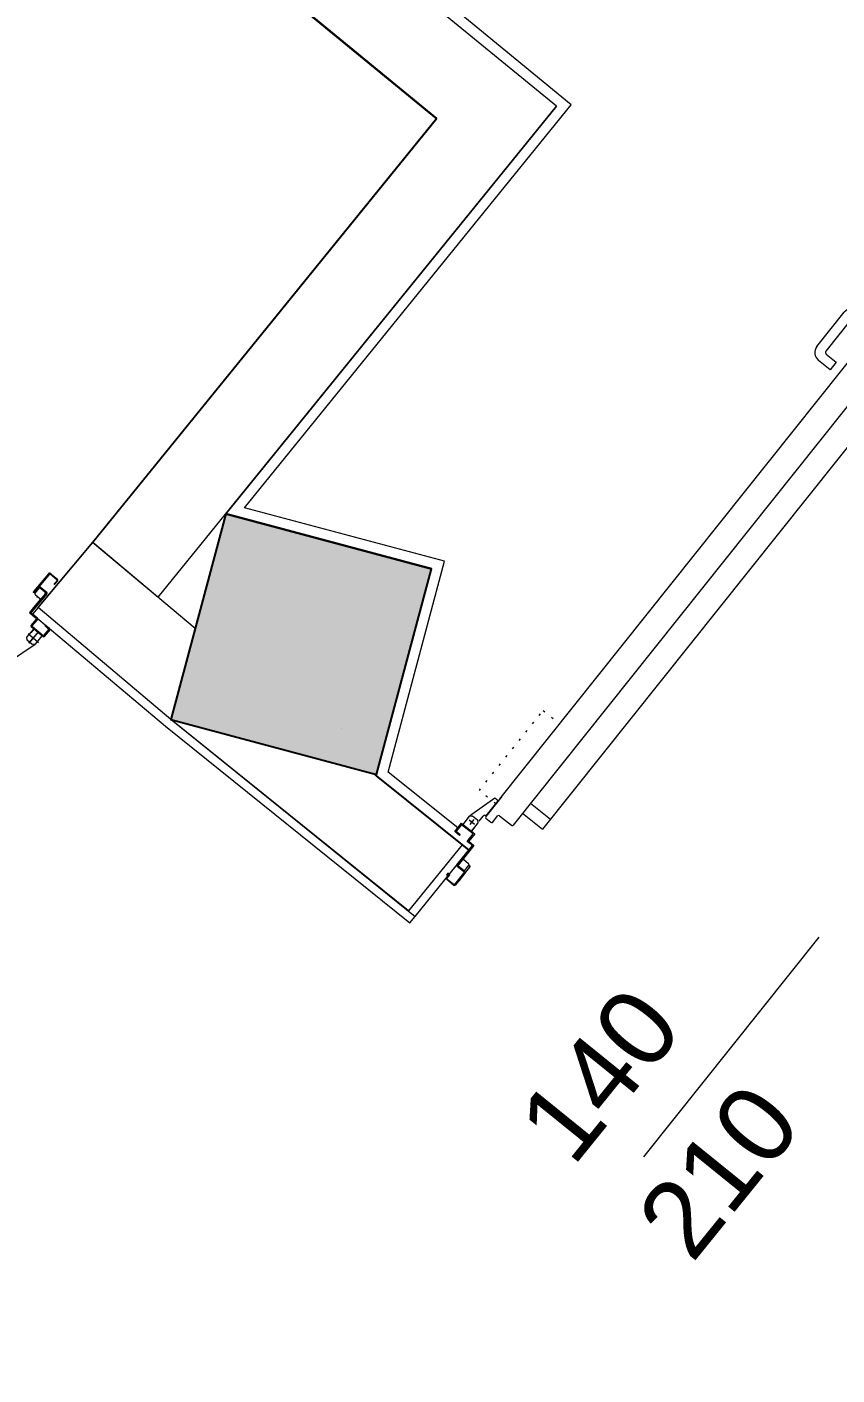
# Model space of a CAD drawing. Header units: centimetres. Extents: x 139057 to 200038, y 34824 to 80516.
# Drawn here: x 166703.2 to 166893.4, y 63388.5 to 63705 of the extents above; entities that cross this region are included whole.
import ezdxf

# ---------------------------------------------------------------- set-up
doc = ezdxf.new("R2010")
doc.units = ezdxf.units.CM
doc.header["$LTSCALE"] = 100
doc.linetypes.add('HIDDEN4', pattern=[0.125, 0.025, -0.1])
doc.layers.get('0').update_dxf_attribs({"lineweight": 0})
for name, color, linetype, lineweight in [('410_STRUTTURE_001-AM_0', 7, 'Continuous', 0), ('430_TAVOLATI_001-AM_0', 3, 'Continuous', 0), ('439_TESTI_SERRAMENTI_001-AM_0', 11, 'Continuous', 0), ('441_SERRAMENTI_001-AM_0', 1, 'Continuous', 0)]:
    doc.layers.add(name, color=color, linetype=linetype, lineweight=lineweight)
doc.layers.add('CN_010_STRUTTURA_PT_Pilastri', color=7, linetype='Continuous')
doc.layers.add('CN_050_MURI_PT_Finiture', color=7, linetype='Continuous')
doc.styles.add('GENERATED_STYLE_1', font='arial.ttf')

# ---------------------------------------------------------------- blocks, each defined once
blk = doc.blocks.new('porta REI 140x210 maniglione slash')
for p, q in [((-1.3, 12.56), (-1.3, 162.2)), ((-1, 162.5), (0.5, 162.5)), ((0.8, 162.2), (0.8, 160.35)), ((1.6, 161.55), (1.9, 161.55)), ((1.6, 160.25), (1.6, 161.55)), ((3.1, 160.25), (1.9, 161.55)), ((1.9, 161.55), (1.9, 160.25)), ((1.1, 160.25), (3.6, 160.25)), ((1.1, 160.05), (1.1, 160.25)), ((1.1, 160.05), (4.7, 160.05)), ((3.6, 160.25), (3.6, 160.05)), ((5, 159.75), (5, 9.75)), ((-2.4, 150.8), (-2.4, 156.2)), ((-2.4, 156.2), (-1.3, 156.2)), ((-1.3, 156.2), (-1.3, 153.5)), ((5, 156.2), (5, 153.5)), ((5, 156.2), (11, 156.2)), ((11, 156.2), (11, 13.3)), ((-9.3, 142.05), (-9.3, 152.35)), ((-7, 154.65), (-2.4, 154.65)), ((-2.4, 152.35), (-6.5, 152.35)), ((-2.4, 154.65), (-2.4, 153.5)), ((-2.4, 153.5), (-2.4, 152.35)), ((-1.3, 153.5), (-1.3, 150.8)), ((5, 153.5), (5, 150.8)), ((5, 153.2), (11, 153.2)), ((-7, 151.85), (-7, 142.55)), ((-1.3, 150.8), (-2.4, 150.8)), ((-3.5, 139.75), (-7, 139.75)), ((-6.5, 142.05), (-3.5, 142.05)), ((-3.5, 142.05), (-3.5, 139.75)), ((77.5, 33.92), (77.5, -32.08)), ((5, 16.3), (11, 16.3)), ((-1.3, 13.34), (-1.3, 7.3)), ((5, 13.3), (11, 13.3)), ((-2.3, 12), (-4.3, 5)), ((-1.3, 12), (-2.3, 12)), ((-1.3, 7.5), (-1.3, 12)), ((-1.8, 5.5), (-1.8, 7)), ((-1, 7), (0.5, 7)), ((0.8, 7.3), (0.8, 9.15)), ((1.1, 9.45), (4.7, 9.45)), ((-4.3, 5), (-3.8, 5.5)), ((-4.3, 3.5), (-4.3, 5)), ((-4.3, 2.5), (-4.3, 5)), ((-3.89, 4.25), (-2.27, 4.25)), ((-3.8, 5.5), (-2.3, 5.5)), ((-3.05, 5), (-3.05, 3.5)), ((-3.05, 4), (-3.05, 4.5)), ((-2.3, 5.5), (-1.8, 5)), ((-1.8, 5), (-1.8, 2.5)), ((-1.8, 2.5), (-1.8, 3.64)), ((-4.8, 0), (-4.8, 2.5)), ((-4.8, 2.5), (-0.8, 2.5)), ((-3.35, 0), (-4.8, 0)), ((-4.55, 2.25), (-4.55, 0.25)), ((-1.05, 2.25), (-4.55, 2.25)), ((-4.55, 0.25), (-3.35, 0.25)), ((-3.35, 0), (-3.35, 0.25)), ((-1.05, 0), (-1.05, 2.25)), ((0.5, 0), (-1.05, 0)), ((-0.8, 2.5), (-0.8, 0.25)), ((-0.8, 0.25), (0.75, 0.25)), ((0, 0), (0, 0.25)), ((0.5, -5.8), (0.5, 0)), ((0.75, 0.25), (0.75, -5.7)), ((155, 0), (155, 0.25)), ((2.75, -6.05), (0.75, -6.05)), ((0.85, -5.8), (2.65, -5.8)), ((2.49, -3.9), (1.01, -3.9)), ((3, -9.7), (3, -5.8)), ((3.15, -4.35), (3.15, -9.7)), ((0.5, -8.65), (0, -8.65)), ((0, -8.65), (0, -9.17)), ((0.5, -8.78), (0, -8.78)), ((0.5, -8.91), (0, -8.91)), ((0.5, -9.04), (0, -9.04)), ((0.5, -9.17), (0, -9.17)), ((0.5, -8.65), (0.65, -8.65)), ((0.5, -8.65), (0.5, -9.7)), ((0.5, -9.17), (0.5, -8.65)), ((0.65, -9.7), (0.65, -8.65)), ((155, -8.65), (154.5, -8.65)), ((154.5, -8.65), (154.5, -9.17)), ((155, -8.78), (154.5, -8.78)), ((155, -8.91), (154.5, -8.91)), ((155, -9.04), (154.5, -9.04)), ((155, -9.17), (154.5, -9.17)), ((155, -9.17), (155, -8.65)), ((0.8, -9.85), (2.85, -9.85)), ((2.85, -10), (0.8, -10))]:
    blk.add_line(p, q)
at = {"ltscale": 20}
for p, q in [((158.2, 0), (159.4, 0)), ((154.25, -0.79), (154.25, -3.79)), ((151.66, -3.9), (153.99, -3.9)), ((154.25, -5.55), (154.25, -5.55))]:
    blk.add_line(p, q, dxfattribs=at)
at = {"linetype": 'ByBlock', "ltscale": 20}
blk.add_line((151, -4.35), (151, -9.7), dxfattribs=at)
at = {"linetype": 'HIDDEN4', "ltscale": 0.2}
blk.add_lwpolyline([(-1.3, 11.15), (-6.3, 11.15), (-6.3, 35.15), (-1.3, 35.15)], dxfattribs=at)
at = {"ltscale": 20}
blk.add_lwpolyline([(155, 0), (155.9, 0), (155.9, 2.25), (159.4, 2.25), (159.4, 0.25), (158.2, 0.25), (158.2, 0), (159.65, 0), (159.65, 2.5), (155.65, 2.5), (155.65, 0.25), (154.25, 0.25), (154.25, -5.7, -0.414214), (154.15, -5.8), (151.5, -5.8, -0.414214), (151.4, -5.7), (151.4, -4.1), (151.15, -4.1), (151, -4.1), (151, -9.7, 0.414214), (151.3, -10), (154.2, -10, 0.414214), (154.5, -9.7), (154.5, -8.65), (154.35, -8.65), (154.35, -9.7, -0.414214), (154.2, -9.85), (151.3, -9.85, -0.414214), (151.15, -9.7), (151.15, -5.8, 0.414214), (151.4, -6.05), (154.25, -6.05, 0.414214), (154.5, -5.8), (154.5, 0), (155.65, 0)], format="xyb", dxfattribs=at)
blk.add_lwpolyline([(2.75, -5.7), (2.75, -4.1), (3.15, -4.1), (3.15, -8.35)])
at = {"linetype": 'ByBlock', "ltscale": 20}
blk.add_lwpolyline([(151, -4.35), (151, -8.35)], dxfattribs=at)
for centre, radius, start, end in [((-1, 162.2), 0.3, 90, 180), ((0.5, 162.2), 0.3, 0, 90), ((-3.05, 4.25), 158.1, 358.5502, 88.6117), ((1.1, 160.35), 0.3, 180, 270), ((4.7, 159.75), 0.3, 0, 90), ((-7, 152.35), 2.3, 90, 180), ((-6.5, 151.85), 0.5, 90, 180), ((-6.5, 142.55), 0.5, 180, 270), ((-7, 142.05), 2.3, 180, 270), ((4.7, 9.75), 0.3, 270, 0), ((-1.3, 7), 0.5, 90, 180), ((-1, 7.3), 0.3, 180, 270), ((0.5, 7.3), 0.3, 270, 0), ((1.1, 9.15), 0.3, 90, 180), ((0.75, -5.8), 0.25, 180, 270), ((0.85, -5.7), 0.1, 180, 270), ((1.01, -4.15), 0.25, 90, 180), ((2.49, -4.15), 0.25, 0, 90), ((2.65, -5.7), 0.1, 270, 0), ((2.75, -5.8), 0.25, 270, 0), ((-3.05, 4.25), 158.1, 354.8621, 355.2168), ((0.8, -9.7), 0.3, 180, 270), ((0.8, -9.7), 0.15, 180, 270), ((2.85, -9.7), 0.3, 270, 0), ((2.85, -9.7), 0.15, 270, 0)]:
    blk.add_arc(centre, radius, start, end)
at = {"ltscale": 20}
for centre, start, end in [((151.66, -4.15), 90, 180), ((153.99, -4.15), 0, 90)]:
    blk.add_arc(centre, 0.25, start, end, dxfattribs=at)

msp = doc.modelspace()

# ---------------------------------------------------------------- hatches: boundary and pattern name
at = {"layer": '410_STRUTTURE_001-AM_0'}
msp.add_hatch(color=256, dxfattribs=at).paths.add_polyline_path([(166785.27, 63529.48), (166798.17, 63577.79), (166749.86, 63590.68), (166736.96, 63542.38)])
at = {"layer": '430_TAVOLATI_001-AM_0'}
for points in [[(166552.69, 63885.89), (166799.28, 63683.5), (166799.42, 63683.52), (166552.67, 63886.03)], [(166799.28, 63683.5), (166718.56, 63584.03), (166718.64, 63583.97), (166799.42, 63683.52)], [(166718.56, 63584.03), (166705.99, 63569.09), (166706.07, 63569.03), (166718.64, 63583.97)]]:
    msp.add_hatch(color=256, dxfattribs=at).paths.add_polyline_path(points, flags=0)

# ---------------------------------------------------------------- linework, layer by layer
at = {"layer": '410_STRUTTURE_001-AM_0', "elevation": 0}
msp.add_lwpolyline([(166785.27, 63529.48), (166798.17, 63577.79), (166749.86, 63590.68), (166736.96, 63542.38)], close=True, dxfattribs=at)
at = {"layer": '430_TAVOLATI_001-AM_0'}
for p, q in [((166830.99, 63686.71, 0), (166549.46, 63917.77, 0)), ((166827.48, 63686.36, 0), (166549.82, 63914.25, 0)), ((166799.42, 63683.52, 0), (166552.67, 63886.03, 0)), ((166552.69, 63885.89, 0), (166799.28, 63683.5, 0)), ((166733.94, 63571.08, 0), (166827.48, 63686.36, 0)), ((166827.48, 63686.36, 0), (166749.85, 63590.69, 0)), ((166754.22, 63592.11, 0), (166830.99, 63686.71, 0)), ((166799.42, 63683.52, 0), (166718.41, 63583.69, 0)), ((166799.28, 63683.5, 0), (166718.56, 63584.03, 0)), ((166718.64, 63583.97, 0), (166799.42, 63683.52, 0)), ((166801.22, 63579.57, 0), (166754.22, 63592.11, 0)), ((166705.76, 63568.67, 0), (166718.64, 63583.97, 0)), ((166718.56, 63584.03, 0), (166705.99, 63569.09, 0)), ((166706.07, 63569.03, 0), (166718.64, 63583.97, 0)), ((166718.54, 63584.05, 0), (166733.94, 63571.08, 0)), ((166742.66, 63563.74, 0), (166718.64, 63583.97, 0)), ((166798.16, 63577.79, 0), (166785.17, 63529.13, 0)), ((166788, 63530.05, 0), (166801.22, 63579.57, 0)), ((166736.96, 63542.4, 0), (166705.76, 63568.67, 0)), ((166704.47, 63567.14, 0), (166735.69, 63540.85, 0)), ((166735.69, 63540.85, 0), (166793.06, 63494.61, 0)), ((166792.77, 63497.42, 0), (166736.96, 63542.4, 0)), ((166736.99, 63542.37, 0), (166794.32, 63496.16, 0)), ((166776.94, 63540.37, 0), (166776.95, 63540.33, 0)), ((166804.32, 63516.98, 0), (166788, 63530.05, 0)), ((166806.9, 63511.71, 0), (166784.46, 63529.7, 0)), ((166805.34, 63512.97, 0), (166792.77, 63497.42, 0)), ((166794.32, 63496.16, 0), (166806.9, 63511.71, 0)), ((166793.06, 63494.61, 0), (166794.32, 63496.16, 0))]:
    msp.add_line(p, q, dxfattribs=at)
at = {"layer": '441_SERRAMENTI_001-AM_0'}
for p, q in [((166704.7, 63572.31, 0), (166708.31, 63576.59, 0)), ((166704.86, 63572.5, 0), (166708.31, 63576.59, 0)), ((166704.86, 63572.5, 0), (166707.44, 63575.56, 0)), ((166708.42, 63576.49, 0), (166705.91, 63573.51, 0)), ((166706.41, 63574.11, 0), (166706.39, 63574.32, 0)), ((166706.46, 63574.17, 0), (166706.45, 63574.38, 0)), ((166706.56, 63574.28, 0), (166706.54, 63574.49, 0)), ((166706.61, 63574.34, 0), (166706.59, 63574.55, 0)), ((166706.7, 63574.45, 0), (166706.68, 63574.66, 0)), ((166706.75, 63574.51, 0), (166706.74, 63574.72, 0)), ((166706.85, 63574.62, 0), (166706.83, 63574.83, 0)), ((166706.9, 63574.68, 0), (166706.88, 63574.89, 0)), ((166706.99, 63574.79, 0), (166706.97, 63575, 0)), ((166707.04, 63574.85, 0), (166707.02, 63575.06, 0)), ((166707.14, 63574.96, 0), (166707.12, 63575.18, 0)), ((166707.19, 63575.02, 0), (166707.17, 63575.24, 0)), ((166707.28, 63575.14, 0), (166707.26, 63575.35, 0)), ((166707.33, 63575.2, 0), (166707.31, 63575.41, 0)), ((166707.43, 63575.31, 0), (166707.41, 63575.52, 0)), ((166707.48, 63575.37, 0), (166707.46, 63575.58, 0)), ((166707.57, 63575.48, 0), (166707.55, 63575.69, 0)), ((166707.62, 63575.54, 0), (166707.6, 63575.75, 0)), ((166707.71, 63575.65, 0), (166707.7, 63575.86, 0)), ((166707.77, 63575.71, 0), (166707.75, 63575.92, 0)), ((166707.86, 63575.82, 0), (166707.84, 63576.03, 0)), ((166707.91, 63575.88, 0), (166707.89, 63576.09, 0)), ((166708, 63575.99, 0), (166707.99, 63576.21, 0)), ((166708.05, 63576.06, 0), (166708.04, 63576.27, 0)), ((166708.15, 63576.17, 0), (166708.13, 63576.38, 0)), ((166708.2, 63576.23, 0), (166708.18, 63576.44, 0)), ((166708.29, 63576.34, 0), (166708.27, 63576.55, 0)), ((166708.34, 63576.4, 0), (166708.33, 63576.61, 0)), ((166708.44, 63576.51, 0), (166708.42, 63576.67, 0)), ((166708.49, 63576.54, 0), (166708.48, 63576.69, 0)), ((166708.59, 63576.53, 0), (166708.58, 63576.69, 0)), ((166710.2, 63575.19, 0), (166708.63, 63576.51, 0)), ((166708.65, 63576.49, 0), (166708.64, 63576.68, 0)), ((166708.73, 63576.62, 0), (166710.3, 63575.3, 0)), ((166708.77, 63576.4, 0), (166708.75, 63576.61, 0)), ((166708.83, 63576.35, 0), (166708.81, 63576.56, 0)), ((166708.94, 63576.25, 0), (166708.92, 63576.47, 0)), ((166709, 63576.2, 0), (166708.98, 63576.41, 0)), ((166709.11, 63576.11, 0), (166709.09, 63576.32, 0)), ((166709.17, 63576.06, 0), (166709.15, 63576.27, 0)), ((166709.28, 63575.97, 0), (166709.26, 63576.18, 0)), ((166709.34, 63575.91, 0), (166709.32, 63576.13, 0)), ((166709.45, 63575.82, 0), (166709.43, 63576.03, 0)), ((166709.51, 63575.77, 0), (166709.5, 63575.98, 0)), ((166710.22, 63574.98, 0), (166709.54, 63574.18, 0)), ((166709.6, 63574.13, 0), (166709.59, 63574.23, 0)), ((166709.62, 63575.68, 0), (166709.61, 63575.89, 0)), ((166709.66, 63574.08, 0), (166709.64, 63574.29, 0)), ((166709.66, 63574.08, 0), (166710.33, 63574.88, 0)), ((166709.68, 63575.63, 0), (166709.67, 63575.84, 0)), ((166709.75, 63574.19, 0), (166709.73, 63574.4, 0)), ((166709.8, 63575.53, 0), (166709.78, 63575.74, 0)), ((166709.8, 63574.25, 0), (166709.78, 63574.46, 0)), ((166709.86, 63575.48, 0), (166709.84, 63575.69, 0)), ((166709.9, 63574.36, 0), (166709.88, 63574.57, 0)), ((166709.95, 63574.42, 0), (166709.93, 63574.63, 0)), ((166709.97, 63575.39, 0), (166709.95, 63575.6, 0)), ((166710.03, 63575.34, 0), (166710.01, 63575.55, 0)), ((166710.04, 63574.53, 0), (166710.02, 63574.74, 0)), ((166710.09, 63574.59, 0), (166710.07, 63574.8, 0)), ((166710.14, 63575.24, 0), (166710.12, 63575.45, 0)), ((166710.19, 63574.7, 0), (166710.17, 63574.92, 0)), ((166710.2, 63575.19, 0), (166710.18, 63575.4, 0)), ((166710.24, 63574.77, 0), (166710.22, 63574.98, 0)), ((166710.33, 63574.88, 0), (166710.29, 63575.31, 0)), ((166710.38, 63574.95, 0), (166710.36, 63575.24, 0)), ((166703.9, 63567.62, 0), (166707.57, 63571.98, 0)), ((166707.82, 63571.9, 0), (166704.15, 63567.54, 0)), ((166704.82, 63572.21, 0), (166704.7, 63572.31, 0)), ((166704.71, 63572.3, 0), (166704.71, 63572.32, 0)), ((166704.82, 63572.2, 0), (166704.8, 63572.43, 0)), ((166705.01, 63572.05, 0), (166704.82, 63572.21, 0)), ((166704.88, 63572.15, 0), (166704.86, 63572.49, 0)), ((166705, 63572.06, 0), (166704.95, 63572.6, 0)), ((166705.05, 63572.1, 0), (166705, 63572.66, 0)), ((166706.04, 63573.27, 0), (166705.01, 63572.05, 0)), ((166705.08, 63571.73, 0), (166706.21, 63570.77, 0)), ((166705.14, 63572.21, 0), (166705.09, 63572.77, 0)), ((166705.19, 63572.27, 0), (166705.14, 63572.83, 0)), ((166705.29, 63572.38, 0), (166705.24, 63572.94, 0)), ((166705.34, 63572.44, 0), (166705.29, 63573, 0)), ((166705.43, 63572.55, 0), (166705.38, 63573.11, 0)), ((166705.48, 63572.61, 0), (166705.43, 63573.18, 0)), ((166705.58, 63572.72, 0), (166705.53, 63573.29, 0)), ((166705.63, 63572.78, 0), (166705.58, 63573.35, 0)), ((166705.72, 63572.89, 0), (166705.67, 63573.46, 0)), ((166705.77, 63572.96, 0), (166705.72, 63573.52, 0)), ((166705.86, 63573.07, 0), (166705.82, 63573.63, 0)), ((166705.92, 63573.13, 0), (166705.87, 63573.69, 0)), ((166705.98, 63573.59, 0), (166705.96, 63573.8, 0)), ((166706.01, 63573.24, 0), (166705.98, 63573.57, 0)), ((166706.03, 63573.65, 0), (166706.01, 63573.86, 0)), ((166706.06, 63573.29, 0), (166706.04, 63573.59, 0)), ((166706.12, 63573.76, 0), (166706.11, 63573.97, 0)), ((166706.16, 63573.29, 0), (166706.14, 63573.6, 0)), ((166706.17, 63573.82, 0), (166706.16, 63574.03, 0)), ((166707.56, 63572.12, 0), (166706.18, 63573.28, 0)), ((166706.22, 63573.25, 0), (166706.2, 63573.58, 0)), ((166706.27, 63573.93, 0), (166706.25, 63574.15, 0)), ((166706.26, 63573.54, 0), (166707.79, 63572.25, 0)), ((166706.32, 63573.99, 0), (166706.3, 63574.21, 0)), ((166706.34, 63573.15, 0), (166706.31, 63573.5, 0)), ((166706.4, 63573.1, 0), (166706.37, 63573.45, 0)), ((166706.51, 63573.01, 0), (166706.48, 63573.36, 0)), ((166706.57, 63572.96, 0), (166706.54, 63573.31, 0)), ((166706.68, 63572.86, 0), (166706.65, 63573.21, 0)), ((166706.74, 63572.81, 0), (166706.71, 63573.16, 0)), ((166706.85, 63572.72, 0), (166706.82, 63573.07, 0)), ((166706.86, 63570.75, 0), (166706.83, 63571.11, 0)), ((166706.91, 63572.67, 0), (166706.88, 63573.02, 0)), ((166706.91, 63570.82, 0), (166706.88, 63571.17, 0)), ((166707, 63570.93, 0), (166706.97, 63571.28, 0)), ((166707.02, 63572.57, 0), (166706.99, 63572.93, 0)), ((166707.06, 63570.99, 0), (166707.02, 63571.34, 0)), ((166707.08, 63572.52, 0), (166707.05, 63572.87, 0)), ((166707.15, 63571.1, 0), (166707.12, 63571.45, 0)), ((166707.19, 63572.43, 0), (166707.16, 63572.78, 0)), ((166707.2, 63571.16, 0), (166707.17, 63571.51, 0)), ((166707.25, 63572.38, 0), (166707.22, 63572.73, 0)), ((166707.29, 63571.27, 0), (166707.26, 63571.62, 0)), ((166707.34, 63571.33, 0), (166707.31, 63571.68, 0)), ((166707.37, 63572.28, 0), (166707.34, 63572.64, 0)), ((166707.43, 63572.23, 0), (166707.4, 63572.59, 0)), ((166707.44, 63571.44, 0), (166707.41, 63571.79, 0)), ((166707.49, 63571.5, 0), (166707.46, 63571.85, 0)), ((166707.54, 63572.14, 0), (166707.51, 63572.49, 0)), ((166707.58, 63571.61, 0), (166707.55, 63571.97, 0)), ((166707.63, 63571.67, 0), (166707.57, 63572.44, 0)), ((166707.73, 63571.79, 0), (166707.68, 63572.35, 0)), ((166707.78, 63571.85, 0), (166707.74, 63572.3, 0)), ((166707.87, 63571.98, 0), (166707.85, 63572.18, 0)), ((166709.66, 63574.08, 0), (166709.54, 63574.18, 0)), ((166704.16, 63567.55, 0), (166704.13, 63567.9, 0)), ((166704.26, 63567.66, 0), (166704.23, 63568.02, 0)), ((166704.31, 63567.72, 0), (166704.28, 63568.08, 0)), ((166704.4, 63567.84, 0), (166704.37, 63568.19, 0)), ((166704.41, 63568.23, 0), (166706.34, 63570.52, 0)), ((166704.45, 63567.9, 0), (166704.42, 63568.25, 0)), ((166705.76, 63568.67, 0), (166704.47, 63567.14, 0)), ((166704.55, 63568.01, 0), (166704.52, 63568.36, 0)), ((166704.6, 63568.07, 0), (166704.57, 63568.42, 0)), ((166704.69, 63568.18, 0), (166704.66, 63568.53, 0)), ((166704.74, 63568.24, 0), (166704.71, 63568.59, 0)), ((166704.83, 63568.35, 0), (166704.8, 63568.7, 0)), ((166704.89, 63568.41, 0), (166704.86, 63568.76, 0)), ((166704.98, 63568.52, 0), (166704.95, 63568.87, 0)), ((166705.03, 63568.58, 0), (166705, 63568.94, 0)), ((166705.12, 63568.69, 0), (166705.09, 63569.05, 0)), ((166705.18, 63568.75, 0), (166705.15, 63569.11, 0)), ((166705.27, 63568.87, 0), (166705.24, 63569.22, 0)), ((166705.32, 63568.93, 0), (166705.29, 63569.28, 0)), ((166705.41, 63569.04, 0), (166705.38, 63569.39, 0)), ((166705.46, 63569.1, 0), (166705.43, 63569.45, 0)), ((166705.56, 63569.21, 0), (166705.53, 63569.56, 0)), ((166705.61, 63569.27, 0), (166705.58, 63569.62, 0)), ((166705.7, 63569.38, 0), (166705.67, 63569.73, 0)), ((166705.75, 63569.44, 0), (166705.72, 63569.79, 0)), ((166705.85, 63569.55, 0), (166705.82, 63569.9, 0)), ((166705.9, 63569.61, 0), (166705.87, 63569.97, 0)), ((166705.99, 63569.72, 0), (166705.96, 63570.08, 0)), ((166705.99, 63569.09, 0), (166706.07, 63569.03, 0)), ((166706.04, 63569.79, 0), (166706.01, 63570.14, 0)), ((166706.14, 63569.9, 0), (166706.11, 63570.25, 0)), ((166706.19, 63569.96, 0), (166706.16, 63570.31, 0)), ((166706.28, 63570.07, 0), (166706.25, 63570.42, 0)), ((166706.33, 63570.13, 0), (166706.3, 63570.48, 0)), ((166706.43, 63570.24, 0), (166706.4, 63570.59, 0)), ((166706.48, 63570.3, 0), (166706.45, 63570.65, 0)), ((166706.57, 63570.41, 0), (166706.54, 63570.76, 0)), ((166706.62, 63570.47, 0), (166706.59, 63570.82, 0)), ((166706.71, 63570.58, 0), (166706.68, 63570.94, 0)), ((166706.77, 63570.64, 0), (166706.74, 63571, 0)), ((166703.86, 63567.36, 0), (166703.85, 63567.53, 0)), ((166705.38, 63566.05, 0), (166703.93, 63567.27, 0)), ((166703.97, 63567.23, 0), (166703.94, 63567.67, 0)), ((166704.04, 63567.18, 0), (166703.99, 63567.73, 0)), ((166704.15, 63567.09, 0), (166704.08, 63567.84, 0)), ((166704.16, 63567.4, 0), (166705.62, 63566.17, 0)), ((166704.17, 63564.45, 0), (166705.39, 63565.91, 0)), ((166704.21, 63567.03, 0), (166704.18, 63567.39, 0)), ((166704.32, 63566.96, 0), (166704.29, 63567.29, 0)), ((166704.31, 63566.95, 0), (166704.47, 63567.14, 0)), ((166705.38, 63566.05, 0), (166704.31, 63566.95, 0)), ((166704.32, 63566.94, 0), (166704.32, 63566.96, 0)), ((166704.37, 63567.02, 0), (166704.35, 63567.24, 0)), ((166704.38, 63566.89, 0), (166704.37, 63567.02, 0)), ((166704.43, 63564.38, 0), (166704.4, 63564.73, 0)), ((166705.65, 63565.82, 0), (166704.42, 63564.37, 0)), ((166704.46, 63567.13, 0), (166704.46, 63567.15, 0)), ((166704.49, 63566.8, 0), (166704.46, 63567.13, 0)), ((166705.62, 63566.17, 0), (166704.47, 63567.14, 0)), ((166704.53, 63564.49, 0), (166704.5, 63564.85, 0)), ((166704.55, 63566.75, 0), (166704.52, 63567.1, 0)), ((166704.58, 63564.55, 0), (166704.55, 63564.91, 0)), ((166704.66, 63566.65, 0), (166704.63, 63567, 0)), ((166704.67, 63564.67, 0), (166704.64, 63565.02, 0)), ((166704.72, 63566.6, 0), (166704.69, 63566.95, 0)), ((166704.72, 63564.73, 0), (166704.69, 63565.08, 0)), ((166704.82, 63564.84, 0), (166704.79, 63565.19, 0)), ((166704.83, 63566.51, 0), (166704.8, 63566.86, 0)), ((166704.87, 63564.9, 0), (166704.84, 63565.25, 0)), ((166704.89, 63566.46, 0), (166704.86, 63566.81, 0)), ((166704.96, 63565.01, 0), (166704.93, 63565.36, 0)), ((166705.01, 63566.36, 0), (166704.98, 63566.71, 0)), ((166705.01, 63565.07, 0), (166704.98, 63565.42, 0)), ((166705.07, 63566.31, 0), (166705.04, 63566.66, 0)), ((166705.11, 63565.18, 0), (166705.08, 63565.53, 0)), ((166705.16, 63565.24, 0), (166705.13, 63565.59, 0)), ((166705.18, 63566.22, 0), (166705.15, 63566.57, 0)), ((166705.24, 63566.17, 0), (166705.21, 63566.52, 0)), ((166705.25, 63565.35, 0), (166705.22, 63565.7, 0)), ((166705.3, 63565.41, 0), (166705.27, 63565.76, 0)), ((166705.35, 63566.07, 0), (166705.32, 63566.43, 0)), ((166705.4, 63565.52, 0), (166705.37, 63565.88, 0)), ((166705.41, 63566, 0), (166705.38, 63566.37, 0)), ((166705.45, 63565.58, 0), (166705.41, 63565.96, 0)), ((166705.54, 63565.7, 0), (166705.49, 63566.28, 0)), ((166705.59, 63565.76, 0), (166705.55, 63566.23, 0)), ((166705.68, 63565.88, 0), (166705.66, 63566.12, 0)), ((166703.16, 63561.71, 0), (166704.77, 63563.62, 0)), ((166703.22, 63561, 0), (166703.16, 63561.71, 0)), ((166705.85, 63560.42, 0), (166703.42, 63562.46, 0)), ((166705.78, 63560.48, 0), (166703.51, 63562.39, 0)), ((166705.65, 63562.72, 0), (166703.61, 63560.3, 0)), ((166703.61, 63560.3, 0), (166705.52, 63562.57, 0)), ((166704.77, 63563.62, 0), (166704.04, 63562.75, 0)), ((166704.13, 63564.18, 0), (166704.12, 63564.36, 0)), ((166706.87, 63561.85, 0), (166704.2, 63564.1, 0)), ((166704.25, 63564.06, 0), (166704.21, 63564.5, 0)), ((166704.31, 63564.01, 0), (166704.26, 63564.56, 0)), ((166704.42, 63563.92, 0), (166704.35, 63564.67, 0)), ((166704.44, 63564.23, 0), (166706.96, 63562.1, 0)), ((166704.48, 63563.86, 0), (166704.45, 63564.22, 0)), ((166704.59, 63563.77, 0), (166704.56, 63564.12, 0)), ((166704.65, 63563.72, 0), (166704.62, 63564.07, 0)), ((166704.76, 63563.63, 0), (166704.73, 63563.98, 0)), ((166704.82, 63563.57, 0), (166704.79, 63563.93, 0)), ((166704.93, 63563.48, 0), (166704.9, 63563.83, 0)), ((166704.99, 63563.43, 0), (166704.96, 63563.78, 0)), ((166706.68, 63562.01, 0), (166705.07, 63560.1, 0)), ((166705.11, 63563.34, 0), (166705.08, 63563.69, 0)), ((166705.17, 63563.29, 0), (166705.14, 63563.64, 0)), ((166705.28, 63563.19, 0), (166705.25, 63563.54, 0)), ((166705.34, 63563.14, 0), (166705.31, 63563.49, 0)), ((166705.45, 63563.05, 0), (166705.42, 63563.4, 0)), ((166705.51, 63563, 0), (166705.48, 63563.35, 0)), ((166705.62, 63562.9, 0), (166705.59, 63563.26, 0)), ((166705.68, 63562.85, 0), (166705.65, 63563.2, 0)), ((166705.79, 63562.76, 0), (166705.76, 63563.11, 0)), ((166705.85, 63562.71, 0), (166705.82, 63563.06, 0)), ((166705.96, 63562.61, 0), (166705.93, 63562.97, 0)), ((166706.02, 63562.56, 0), (166705.99, 63562.91, 0)), ((166706.14, 63562.47, 0), (166706.11, 63562.82, 0)), ((166706.2, 63562.42, 0), (166706.17, 63562.77, 0)), ((166706.31, 63562.32, 0), (166706.28, 63562.68, 0)), ((166706.37, 63562.27, 0), (166706.34, 63562.63, 0)), ((166706.48, 63562.18, 0), (166706.45, 63562.53, 0)), ((166706.54, 63562.13, 0), (166706.51, 63562.48, 0)), ((166706.65, 63562.04, 0), (166706.62, 63562.39, 0)), ((166706.71, 63561.98, 0), (166706.68, 63562.34, 0)), ((166706.82, 63561.89, 0), (166706.79, 63562.24, 0)), ((166706.88, 63561.84, 0), (166706.85, 63562.19, 0)), ((166706.99, 63561.79, 0), (166706.96, 63562.1, 0)), ((166707.05, 63561.79, 0), (166707.02, 63562.08, 0)), ((166707.1, 63562.11, 0), (166708.26, 63563.49, 0)), ((166707.15, 63561.81, 0), (166707.12, 63562.14, 0)), ((166707.2, 63561.85, 0), (166707.17, 63562.2, 0)), ((166708.52, 63563.41, 0), (166707.23, 63561.88, 0)), ((166707.29, 63561.96, 0), (166707.26, 63562.31, 0)), ((166707.35, 63562.02, 0), (166707.32, 63562.37, 0)), ((166707.41, 63564.34, 0), (166707.57, 63564.53, 0)), ((166707.41, 63564.34, 0), (166707.41, 63564.34, 0)), ((166708.25, 63563.63, 0), (166707.41, 63564.34, 0)), ((166707.44, 63562.13, 0), (166707.41, 63562.48, 0)), ((166707.47, 63564.29, 0), (166707.46, 63564.4, 0)), ((166707.49, 63562.19, 0), (166707.46, 63562.54, 0)), ((166707.58, 63564.19, 0), (166707.55, 63564.52, 0)), ((166707.58, 63562.3, 0), (166707.55, 63562.65, 0)), ((166707.57, 63564.53, 0), (166708.49, 63563.76, 0)), ((166707.64, 63564.14, 0), (166707.61, 63564.49, 0)), ((166707.64, 63562.36, 0), (166707.61, 63562.71, 0)), ((166707.73, 63562.47, 0), (166707.7, 63562.82, 0)), ((166707.75, 63564.05, 0), (166707.72, 63564.4, 0)), ((166707.78, 63562.53, 0), (166707.75, 63562.89, 0)), ((166707.81, 63564, 0), (166707.78, 63564.35, 0)), ((166707.87, 63562.64, 0), (166707.84, 63563, 0)), ((166707.92, 63563.9, 0), (166707.89, 63564.26, 0)), ((166707.92, 63562.7, 0), (166707.89, 63563.06, 0)), ((166707.99, 63563.85, 0), (166707.96, 63564.21, 0)), ((166708.02, 63562.82, 0), (166707.99, 63563.17, 0)), ((166708.07, 63562.88, 0), (166708.04, 63563.23, 0)), ((166708.1, 63563.76, 0), (166708.07, 63564.11, 0)), ((166708.16, 63563.71, 0), (166708.13, 63564.06, 0)), ((166708.16, 63562.99, 0), (166708.13, 63563.34, 0)), ((166708.21, 63563.05, 0), (166708.18, 63563.4, 0)), ((166708.27, 63563.61, 0), (166708.24, 63563.97, 0)), ((166708.31, 63563.16, 0), (166708.28, 63563.52, 0)), ((166708.36, 63563.22, 0), (166708.3, 63563.92, 0)), ((166708.45, 63563.33, 0), (166708.41, 63563.82, 0)), ((166708.5, 63563.39, 0), (166708.47, 63563.77, 0)), ((166699.04, 63556.03, 0), (166705.07, 63560.1, 0)), ((166704.37, 63560.03, 0), (166703.22, 63561, 0)), ((166705.07, 63560.1, 0), (166704.37, 63560.03, 0)), ((166706.04, 63561.24, 0), (166705.07, 63560.1, 0))]:
    msp.add_line(p, q, dxfattribs=at)
for centre, radius, start, end in [((166708.54, 63576.4, 0), 0.3, 49.8997, 139.8997), ((166708.54, 63576.4, 0), 0.15, 49.8997, 139.8997), ((166710.11, 63575.08, 0), 0.15, 319.8997, 49.8997), ((166710.11, 63575.08, 0), 0.3, 319.8997, 49.8997), ((166705.24, 63571.92, 0), 0.25, 139.8997, 229.8997), ((166706.1, 63573.35, 0), 0.25, 49.8997, 139.8997), ((166706.11, 63573.21, 0), 0.1, 49.8997, 139.8997), ((166707.49, 63572.05, 0), 0.1, 319.8997, 49.8997), ((166707.63, 63572.06, 0), 0.25, 319.8997, 49.8997), ((166706.37, 63570.97, 0), 0.25, 229.8997, 319.8997), ((166704.09, 63567.46, 0), 0.25, 139.8997, 229.8997), ((166704.23, 63567.47, 0), 0.1, 139.8997, 229.8997), ((166705.31, 63565.97, 0), 0.1, 319.8997, 49.8997), ((166705.46, 63565.98, 0), 0.25, 319.8997, 49.8997), ((166704.36, 63564.29, 0), 0.25, 139.8997, 229.8997), ((166704.5, 63564.3, 0), 0.1, 139.8997, 229.8997), ((166707.04, 63562.04, 0), 0.25, 229.8997, 319.8997), ((166707.02, 63562.18, 0), 0.1, 229.8997, 319.8997), ((166708.18, 63563.56, 0), 0.1, 319.8997, 49.8997), ((166708.32, 63563.57, 0), 0.25, 319.8997, 49.8997)]:
    msp.add_arc(centre, radius, start, end, dxfattribs=at)
for p in [(166708.31, 63576.59, 0), (166708.41, 63576.71, 0), (166708.73, 63576.62, 0), (166704.7, 63572.31, 0), (166705.58, 63571.17, 0), (166707.47, 63571.87, 0), (166704.47, 63567.14, 0), (166706.68, 63562.01, 0), (166707.23, 63561.88, 0), (166708.29, 63563.92, 0), (166708.35, 63563.22, 0)]:
    msp.add_point(p, dxfattribs=at)
at = {"layer": 'CN_010_STRUTTURA_PT_Pilastri', "linetype": 'Continuous', "elevation": 0, "flags": 128}
msp.add_lwpolyline([(166749.85, 63590.69), (166736.96, 63542.38), (166785.26, 63529.49), (166798.16, 63577.79)], close=True, dxfattribs=at)
at = {"layer": 'CN_050_MURI_PT_Finiture', "linetype": 'Continuous'}
for p, q in [((166749.85, 63590.69, 0), (166798.16, 63577.79, 0)), ((166785.17, 63529.13, 0), (166806.9, 63511.71, 0))]:
    msp.add_line(p, q, dxfattribs=at)

# ---------------------------------------------------------------- block references
at = {"layer": '441_SERRAMENTI_001-AM_0', "rotation": 321.4219326919503}
msp.add_blockref('porta REI 140x210 maniglione slash', (166807.36, 63513.09, 0), dxfattribs=at)

# ---------------------------------------------------------------- texts
at = {"layer": '439_TESTI_SERRAMENTI_001-AM_0', "char_height": 18, "attachment_point": 7, "rotation": 51.0376, "style": 'GENERATED_STYLE_1'}
for s, insert in [('140', (166831.56, 63436.89, 0)), ('210 ', (166859.54, 63414.26, 0))]:
    msp.add_mtext(s, dxfattribs=dict(at, insert=insert))

doc.saveas('drawing.dxf')
